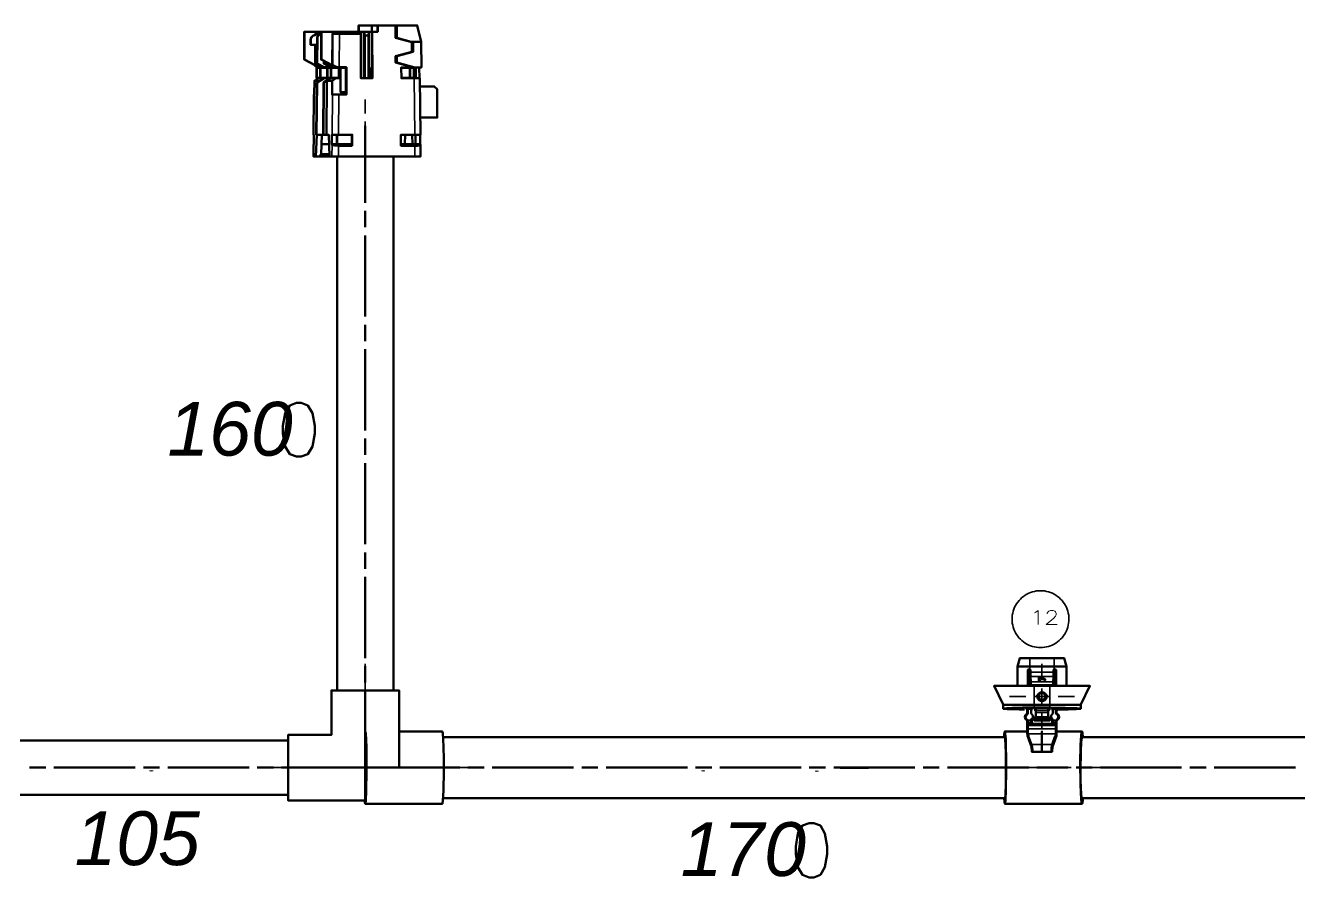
# Model space of a CAD drawing. Extents: x 0 to 174, y 0 to 33.
# Drawn here: x 19.22 to 25.39, y 8.39 to 12.51 of the extents above; entities that cross this region are included whole.
import ezdxf
from ezdxf.enums import TextEntityAlignment as Align

# ---------------------------------------------------------------- set-up
doc = ezdxf.new("R2010")
doc.units = 0
doc.layers.add('PDF2_문자', color=7, linetype='Continuous')
doc.layers.add('PDF2_형상', color=157, linetype='Continuous', true_color=0x405f80)
doc.layers.add('YOLO_TEXT', color=3, linetype='Continuous', true_color=0x008230)
doc.styles.add('OCR_LATIN', font='txt.shx')
doc.styles.add('PDF LucidaHandwriting Italic', font='ariali.ttf')

msp = doc.modelspace()

# ---------------------------------------------------------------- linework, layer by layer
at = {"layer": 'PDF2_형상', "lineweight": 70}
for points in [[(20.5711, 12.3475), (20.5696, 12.3475), (20.5696, 12.4824), (20.5711, 12.4824), (20.634, 12.4824), (20.6517, 12.4824), (20.6533, 12.4824), (20.6951, 12.4824)], [(20.6236, 12.4193), (20.6228, 12.3201), (20.5711, 12.3475), (20.5711, 12.4824)], [(20.624, 12.4679), (20.6242, 12.4725), (20.6354, 12.4725), (20.6147, 12.4642), (20.6108, 12.4622), (20.6075, 12.4596), (20.6047, 12.4564), (20.6026, 12.4528), (20.6013, 12.4487), (20.6006, 12.4446), (20.6006, 12.4432), (20.6006, 12.4193), (20.6018, 12.4193), (20.6318, 12.4193)], [(20.6367, 12.4624), (20.6368, 12.4725), (20.6161, 12.4642), (20.6122, 12.4622), (20.6089, 12.4596), (20.6061, 12.4564), (20.604, 12.4528), (20.6025, 12.4487), (20.6019, 12.4446), (20.6018, 12.4432), (20.6018, 12.4193)], [(20.6242, 12.4725), (20.634, 12.4824)], [(20.6326, 12.3279), (20.631, 12.3279), (20.6321, 12.4578), (20.6469, 12.4725), (20.6368, 12.4725), (20.6354, 12.4725)], [(20.6446, 12.4686), (20.6338, 12.4578)], [(20.6517, 12.4686), (20.6446, 12.4686), (20.6517, 12.4761)], [(20.6533, 12.4824), (20.6533, 12.3475), (20.6517, 12.3475), (20.6517, 12.4824)], [(20.6533, 12.3475), (20.705, 12.3201), (20.7062, 12.4725)], [(20.8635, 12.4646), (20.8606, 12.4824), (20.8596, 12.4824), (20.8449, 12.4824), (20.8447, 12.4824), (20.7399, 12.4824), (20.7322, 12.4824), (20.7256, 12.4824), (20.721, 12.4824), (20.7189, 12.4824), (20.709, 12.4725), (20.7062, 12.4725), (20.7161, 12.4824)], [(20.7406, 12.4725), (20.709, 12.4725)], [(20.8446, 12.4725), (20.7406, 12.4725), (20.7399, 12.4824)], [(20.8328, 12.4824), (20.8328, 12.5128), (20.835, 12.5128), (20.8981, 12.5128), (20.9242, 12.5128), (20.9261, 12.5128), (21.0126, 12.5128), (21.0179, 12.5128), (21.1171, 12.5128), (21.1361, 12.4342), (21.1372, 12.3093), (21.1057, 12.3093), (21.0999, 12.3093), (21.0401, 12.3093), (21.0403, 12.2576), (21.1024, 12.2576), (21.1297, 12.2576)], [(20.835, 12.4824), (20.835, 12.5128)], [(20.8447, 12.4824), (20.8446, 12.4725), (20.8446, 12.2569), (20.8628, 12.2569)], [(20.8449, 12.4824), (20.8449, 12.2569)], [(20.8596, 12.4824), (20.8596, 12.2569)], [(20.8606, 12.4824), (20.8821, 12.4824), (20.8822, 12.4824)], [(20.8821, 12.4824), (20.8818, 12.4646), (20.8818, 12.2569), (20.8819, 12.2569), (20.8628, 12.2569), (20.8637, 12.2569)], [(20.8819, 12.2569), (20.9001, 12.2569), (20.8997, 12.4824)], [(20.8822, 12.2569), (20.8822, 12.4824), (20.8969, 12.4824), (20.8997, 12.4824), (20.9262, 12.4824), (20.9261, 12.5128)], [(20.8969, 12.4824), (20.8969, 12.2569)], [(20.8981, 12.4824), (20.8981, 12.5128)], [(20.9242, 12.5128), (20.9242, 12.4824)], [(21.0126, 12.5128), (21.0126, 12.4528), (21.0185, 12.4528)], [(21.0179, 12.5128), (21.0185, 12.4528), (21.0882, 12.434), (21.0971, 12.4317), (21.0911, 12.4317), (21.0912, 12.3853), (21.0971, 12.3853), (21.0971, 12.4317)], [(20.6662, 12.3101), (20.6326, 12.3279), (20.6338, 12.4578), (20.6321, 12.4578)], [(20.8818, 12.4646), (20.8635, 12.4646), (20.8637, 12.2569), (20.8818, 12.2569)], [(21.0126, 12.4528), (21.0911, 12.4317)], [(21.1361, 12.434), (21.0882, 12.434)], [(20.664, 12.3279), (20.6976, 12.3101), (20.6662, 12.3101), (20.6353, 12.3101), (20.6232, 12.3168), (20.6194, 12.3192), (20.6185, 12.3197), (20.6183, 12.32), (20.6182, 12.32), (20.6182, 12.3201), (20.6183, 12.3201), (20.6211, 12.3201), (20.5696, 12.3475)], [(20.6806, 12.3322), (20.6804, 12.3201), (20.7033, 12.3201), (20.6517, 12.3475)], [(21.0971, 12.3853), (21.0186, 12.3642), (21.0126, 12.3642), (21.0126, 12.3328), (21.0999, 12.3093)], [(21.0912, 12.3853), (21.0126, 12.3642)], [(21.0186, 12.3328), (21.0186, 12.3642)], [(20.6182, 12.3217), (20.6182, 12.32)], [(20.6228, 12.3201), (20.6457, 12.3201), (20.631, 12.3279)], [(20.6306, 12.3081), (20.6306, 12.2589)], [(20.6464, 12.3081), (20.6464, 12.2589)], [(20.6481, 12.3081), (20.6481, 12.2589)], [(20.6594, 12.3101), (20.6594, 12.3081)], [(20.6658, 12.34), (20.6657, 12.3279), (20.664, 12.3279), (20.6642, 12.3408)], [(20.6657, 12.3279), (20.6804, 12.3201)], [(20.6808, 12.2589), (20.6808, 12.3081)], [(20.6825, 12.2589), (20.6825, 12.3081)], [(20.685, 12.3081), (20.685, 12.3101)], [(20.7056, 12.2453), (20.705, 12.1782), (20.7067, 12.1782), (20.7382, 12.1782), (20.7742, 12.1782), (20.7742, 12.3101), (20.7392, 12.3101), (20.7286, 12.3101), (20.6976, 12.3101)], [(20.7374, 12.3081), (20.7374, 12.2589), (20.7, 12.2589), (20.6985, 12.2589)], [(20.7718, 12.2496), (20.7731, 12.2507), (20.7731, 12.3081), (20.7718, 12.3081), (20.7467, 12.3081), (20.7374, 12.3081), (20.7, 12.3081), (20.6985, 12.3081)], [(20.7, 12.2589), (20.7, 12.3081)], [(20.705, 12.3201), (20.7078, 12.3201), (20.7142, 12.3174), (20.7286, 12.3101)], [(20.7199, 12.3081), (20.7199, 12.3101)], [(20.7374, 12.2589), (20.7454, 12.2589), (20.7454, 12.19), (20.7467, 12.19), (20.7718, 12.19), (20.7718, 12.3081)], [(20.7457, 12.3081), (20.7457, 12.3101)], [(20.7704, 12.3101), (20.7704, 12.3081)], [(20.8867, 12.2628), (20.8867, 12.3042)], [(20.8935, 12.2628), (20.8935, 12.3042)], [(21.0126, 12.3328), (21.0186, 12.3328), (21.1057, 12.3093)], [(21.0403, 12.2589), (21.0818, 12.2589), (21.0828, 12.2589), (21.1004, 12.2589), (21.1004, 12.3081), (21.0828, 12.3081), (21.0818, 12.3081), (21.0401, 12.3081)], [(21.0818, 12.2589), (21.0818, 12.3081)], [(21.0828, 12.3081), (21.0828, 12.2589)], [(21.1004, 12.3081), (21.11, 12.3081), (21.11, 12.2589), (21.1004, 12.2589)], [(21.1271, 12.3093), (21.1275, 12.2576)], [(20.6664, 12.2569), (20.6319, 12.2365), (20.6303, 12.2365), (20.6451, 12.2453), (20.6193, 12.2453), (20.6186, 12.1782), (20.6169, 12.1782), (20.6151, 11.9833), (20.6161, 11.9833), (20.6157, 11.9381), (20.6147, 11.9354)], [(20.6193, 12.2453), (20.639, 12.2569), (20.6664, 12.2569), (20.6978, 12.2569), (20.7253, 12.2569)], [(20.6319, 12.2365), (20.6299, 11.9835), (20.6282, 11.9835), (20.6303, 12.2365)], [(20.6568, 12.2589), (20.6568, 12.2569)], [(20.6582, 12.2589), (20.6582, 12.2569)], [(20.6592, 12.2589), (20.6592, 12.2569)], [(20.6757, 11.9833), (20.6608, 11.9835), (20.6632, 12.2365), (20.6978, 12.2569)], [(20.6608, 11.9835), (20.6625, 11.9835), (20.6649, 12.2365), (20.6632, 12.2365)], [(20.6649, 12.2365), (20.6797, 12.2453), (20.7056, 12.2453), (20.7253, 12.2569), (20.7454, 12.2569)], [(20.6797, 12.2453), (20.6772, 11.9833), (20.6889, 11.9833), (20.6921, 11.879)], [(20.6847, 12.2569), (20.6847, 12.2589)], [(20.7196, 12.2569), (20.7196, 12.2589)], [(21.1312, 11.9833), (21.1317, 11.9381), (21.1328, 11.9354), (21.1324, 11.9342), (21.1304, 11.9331), (21.1254, 11.9317), (21.1164, 11.9306), (21.1054, 11.9301), (21.0385, 11.9301), (21.0385, 11.9833), (21.1049, 11.9833), (21.1324, 11.9833), (21.1299, 12.2576)], [(20.7704, 12.19), (20.7704, 12.1782)], [(21.1315, 12.0669), (21.2142, 12.0669), (21.2142, 12.2036), (21.1993, 12.2175), (21.1301, 12.2175)], [(20.6262, 11.879), (20.6314, 11.9833), (20.6429, 11.9833), (20.6446, 11.9833), (20.6757, 11.9833), (20.6772, 11.9833), (20.6625, 11.9835)], [(20.6282, 11.9835), (20.6429, 11.9833)], [(20.6299, 11.9835), (20.6446, 11.9833)], [(20.6553, 11.9833), (20.6515, 11.8889), (20.6918, 11.8889)], [(20.7281, 11.9833), (20.7281, 11.9381), (20.7997, 11.9381), (20.7997, 11.9833)], [(20.7287, 11.9833), (20.7287, 11.9381)], [(21.0385, 11.9381), (21.1081, 11.9381), (21.1081, 11.9833)], [(21.0586, 11.9833), (21.0572, 11.9381)], [(21.0928, 11.9833), (21.0946, 11.9381)], [(20.6146, 11.935), (20.6142, 11.879), (20.6262, 11.879), (20.6414, 11.879), (20.6921, 11.879), (20.7042, 11.879), (20.7357, 11.879), (21.1058, 11.879), (21.1333, 11.879), (21.1328, 11.935)], [(20.6903, 11.9381), (20.6535, 11.9381)], [(20.7036, 11.9381), (20.7281, 11.9381)], [(20.7997, 11.9381), (20.8028, 11.9301)], [(21.1081, 11.9381), (21.1317, 11.9381)], [(20.6515, 11.8889), (20.6414, 11.879)], [(20.7287, 11.879), (20.7287, 9.2925)], [(21.0019, 9.2925), (21.0019, 11.879)], [(24.2614, 9.3142), (24.2614, 9.4087), (24.2508, 9.4481), (24.2024, 9.4481), (24.0843, 9.4481), (24.0357, 9.4481), (24.0251, 9.4087), (24.0251, 9.3142)], [(24.0251, 9.4087), (24.0843, 9.4087), (24.2024, 9.4087), (24.2614, 9.4087)], [(24.1979, 9.3142), (24.1975, 9.3157), (24.0892, 9.3157), (24.0892, 9.319), (24.0892, 9.3267), (24.0889, 9.3338), (24.0881, 9.3604), (24.0879, 9.3699), (24.0878, 9.3801), (24.0878, 9.3901), (24.0875, 9.3915), (24.0868, 9.3928), (24.0857, 9.3936), (24.0843, 9.394), (24.0839, 9.394), (24.0812, 9.394), (24.0786, 9.394), (24.0772, 9.3937), (24.0754, 9.3922), (24.0747, 9.39), (24.0747, 9.3142)], [(24.0867, 9.3142), (24.0867, 9.389), (24.0864, 9.3906), (24.0861, 9.3912), (24.0856, 9.3918), (24.085, 9.3922), (24.0843, 9.3926), (24.0828, 9.3929), (24.0797, 9.3929), (24.0789, 9.3929), (24.0782, 9.3926), (24.0775, 9.3922), (24.0769, 9.3918), (24.0765, 9.3912), (24.0758, 9.3897), (24.0758, 9.389), (24.0758, 9.3142)], [(24.2119, 9.3142), (24.2118, 9.39), (24.2115, 9.3915), (24.2101, 9.3933), (24.2079, 9.394), (24.2054, 9.394), (24.2028, 9.394), (24.2024, 9.394), (24.201, 9.3936), (24.1999, 9.3928), (24.1989, 9.3901), (24.1989, 9.3801), (24.1988, 9.3699), (24.1985, 9.3604), (24.1976, 9.3338), (24.1975, 9.3267), (24.1975, 9.319), (24.1975, 9.3157)], [(24.2108, 9.3142), (24.2108, 9.389), (24.2106, 9.3906), (24.2101, 9.3912), (24.2097, 9.3918), (24.209, 9.3922), (24.2085, 9.3926), (24.2069, 9.3929), (24.2039, 9.3929), (24.2031, 9.3929), (24.2024, 9.3926), (24.2017, 9.3922), (24.2011, 9.3918), (24.2006, 9.3912), (24.2, 9.3897), (24.1999, 9.389), (24.1999, 9.3142)], [(24.1279, 9.3354), (24.1324, 9.3354), (24.1319, 9.3542), (24.1586, 9.3414), (24.1585, 9.3462), (24.1583, 9.3461), (24.1317, 9.3582), (24.1317, 9.3583), (24.1285, 9.3583)], [(24.1286, 9.3582), (24.1285, 9.3583), (24.1279, 9.3354), (24.1279, 9.3356)], [(24.1317, 9.3582), (24.1286, 9.3582), (24.1279, 9.3356), (24.1322, 9.3356)], [(24.1585, 9.3462), (24.1317, 9.3583)], [(24.1319, 9.3542), (24.1318, 9.3543), (24.1585, 9.3415), (24.1586, 9.3414)], [(24.1324, 9.3354), (24.1322, 9.3356), (24.1318, 9.3543)], [(24.1585, 9.3415), (24.1583, 9.3461)], [(20.7012, 8.9185), (21.0294, 8.9185), (21.0294, 9.2925), (20.7012, 9.2925), (20.7012, 9.0771), (20.4914, 9.0771), (20.4914, 8.7599), (20.8653, 8.7599), (20.8653, 8.9185)], [(24.3311, 9.204), (24.3311, 9.2201), (24.3321, 9.2244), (24.3754, 9.3142), (24.1813, 9.3142), (24.1054, 9.3142), (23.9112, 9.3142), (23.9546, 9.2244), (23.9556, 9.2201), (23.9556, 9.204)], [(24.0892, 9.3157), (24.0888, 9.3142)], [(24.0592, 9.1992), (24.0331, 9.1994), (23.9753, 9.2015), (23.9581, 9.2031), (23.9558, 9.2037), (23.9556, 9.2039), (23.9556, 9.204), (23.9556, 9.2042), (23.9556, 9.2043), (23.9558, 9.2044), (23.9569, 9.2049), (23.9715, 9.2064), (24.0004, 9.2078), (24.0488, 9.2089), (24.1054, 9.2093), (24.1813, 9.2093), (24.2549, 9.2086), (24.3118, 9.2067), (24.3288, 9.205), (24.3308, 9.2044), (24.3311, 9.2043), (24.3311, 9.2042), (24.3311, 9.204), (24.3311, 9.2039), (24.331, 9.2039), (24.3308, 9.2037), (24.3257, 9.2026), (24.3089, 9.2014), (24.2706, 9.1999), (24.2193, 9.199)], [(24.0722, 9.2017), (24.0722, 9.1835), (24.0692, 9.1782), (24.0625, 9.1715), (24.0604, 9.1624), (24.0637, 9.1535), (24.0692, 9.1489), (24.0718, 9.146), (24.0722, 9.1436), (24.0722, 9.1308), (24.0722, 9.1228), (24.0722, 9.1026), (24.0722, 9.0844), (24.0725, 9.0792), (24.0736, 9.0717), (24.0758, 9.0643), (24.0893, 9.0272), (24.0906, 9.0238), (24.0932, 9.0139), (24.094, 9.0036), (24.094, 8.9953), (24.0956, 8.9953), (24.099, 8.9953), (24.1876, 8.9953), (24.1911, 8.9953), (24.1919, 8.9953), (24.1922, 8.9953), (24.1925, 8.9953), (24.1925, 9.0036), (24.1935, 9.0139), (24.1961, 9.0238), (24.1974, 9.0272), (24.2108, 9.0643), (24.2129, 9.0717), (24.2142, 9.0792), (24.2144, 9.0844), (24.2144, 9.1026), (24.2144, 9.1228), (24.2144, 9.1308), (24.2144, 9.1436), (24.2149, 9.146), (24.2175, 9.1489), (24.2242, 9.1556), (24.2261, 9.1647), (24.2229, 9.1736), (24.2175, 9.1782), (24.2143, 9.1835)], [(24.0772, 9.2079), (24.0696, 9.2078), (24.0672, 9.2076), (24.0664, 9.2075)], [(24.0678, 9.2022), (24.0681, 9.2021), (24.0706, 9.2006), (24.0722, 9.1971), (24.0722, 9.1965)], [(24.0971, 9.2079), (24.0949, 9.2074), (24.0931, 9.2061), (24.0917, 9.2043), (24.0911, 9.2019), (24.0911, 9.2018), (24.0911, 9.1824), (24.0922, 9.1789), (24.0971, 9.1721), (24.1015, 9.1657), (24.1022, 9.1646), (24.1029, 9.1611), (24.1029, 9.1576), (24.0971, 9.1576)], [(24.0971, 9.2017), (24.0949, 9.2012), (24.0931, 9.2001), (24.0917, 9.1985), (24.0911, 9.196)], [(24.1126, 9.1989), (24.1054, 9.1989)], [(24.1731, 9.1565), (24.1732, 9.1576), (24.1732, 9.1643), (24.1732, 9.185), (24.1732, 9.1958), (24.1732, 9.1983), (24.1742, 9.2032), (24.1756, 9.2053), (24.1772, 9.2065), (24.1782, 9.2069), (24.179, 9.2069), (24.1075, 9.2069), (24.1103, 9.206), (24.1119, 9.2042), (24.1131, 9.2014), (24.1135, 9.1983), (24.1135, 9.1958), (24.1135, 9.185), (24.1135, 9.1643), (24.1135, 9.1576), (24.1136, 9.1565)], [(24.1133, 9.1967), (24.1128, 9.1987), (24.1114, 9.2003), (24.1096, 9.2014), (24.1075, 9.2017)], [(24.179, 9.2017), (24.1769, 9.2014), (24.1751, 9.2003), (24.1739, 9.1987), (24.1732, 9.1967)], [(24.1813, 9.1989), (24.1739, 9.1989)], [(24.1896, 9.2079), (24.1918, 9.2074), (24.1937, 9.2061), (24.195, 9.2042), (24.1954, 9.2019), (24.1954, 9.2018), (24.1954, 9.1824), (24.1944, 9.1789), (24.1896, 9.1721), (24.1851, 9.1657), (24.1844, 9.1646), (24.1836, 9.1611), (24.1836, 9.1576), (24.1896, 9.1576)], [(24.1954, 9.196), (24.195, 9.1981), (24.1939, 9.1999), (24.1921, 9.2011), (24.1896, 9.2017)], [(24.2144, 9.1965), (24.2157, 9.2001), (24.2182, 9.2019), (24.2185, 9.2021)], [(24.2144, 9.2017), (24.2144, 9.1835)], [(24.1896, 9.1578), (24.1907, 9.1576), (24.1954, 9.1518), (24.1954, 9.1479), (24.1954, 9.14), (24.1954, 9.1393), (24.1951, 9.1374), (24.1931, 9.1336), (24.1892, 9.1308), (24.1857, 9.1301), (24.101, 9.1301), (24.0974, 9.1308), (24.0953, 9.1319), (24.0922, 9.1354), (24.0911, 9.1393), (24.0911, 9.14), (24.0911, 9.1479), (24.0911, 9.1518), (24.0912, 9.1529), (24.0971, 9.1578)], [(24.094, 9.1518), (24.094, 9.1371)], [(24.0942, 9.1518), (24.099, 9.1567), (24.1036, 9.1567), (24.1831, 9.1567), (24.1876, 9.1567), (24.1925, 9.1518), (24.1925, 9.1371), (24.1925, 9.136), (24.1867, 9.1311), (24.1, 9.1311), (24.0989, 9.1313), (24.0942, 9.1371)], [(24.1036, 9.1567), (24.1056, 9.146), (24.1811, 9.146), (24.1831, 9.1567)], [(24.2157, 9.1474), (24.2174, 9.1488)], [(20.8625, 8.7599), (20.8639, 8.7472), (20.8644, 8.7447), (20.8649, 8.7435), (20.865, 8.7433), (20.8651, 8.7432), (20.8653, 8.7431), (20.8654, 8.7431), (20.8656, 8.7432), (20.8657, 8.7433), (20.8664, 8.7451), (20.8682, 8.759), (20.8706, 8.8057), (20.8721, 8.901), (20.8719, 8.9603), (20.871, 9.0149), (20.8696, 9.0553), (20.8678, 9.0824), (20.8665, 9.0908), (20.8653, 9.0938)], [(20.8653, 8.7431), (21.239, 8.7431), (21.2392, 8.7431), (21.2393, 8.7432), (21.2394, 8.7433), (21.2401, 8.7453), (21.2419, 8.7596), (21.2443, 8.8071), (21.2458, 8.9033), (21.2456, 8.9626), (21.2446, 9.0168), (21.2432, 9.0565), (21.2414, 9.0829), (21.2403, 9.0911), (21.239, 9.0938), (21.0294, 9.0938)], [(24.0722, 9.0938), (23.9635, 9.0938), (23.9646, 9.0913), (23.9657, 9.0838), (23.9675, 9.0581), (23.9689, 9.0192), (23.97, 8.9653), (23.9701, 8.906), (23.9688, 8.8089), (23.9664, 8.7603), (23.9646, 8.7454), (23.9639, 8.7435), (23.9636, 8.7432), (23.9636, 8.7431), (23.9635, 8.7431), (23.9633, 8.7431), (23.9633, 8.7432), (23.9632, 8.7432), (23.9631, 8.7435), (23.9626, 8.7444), (23.9614, 8.7518), (23.9599, 8.7707)], [(23.9635, 9.0938), (23.9633, 9.0938), (23.9632, 9.0938), (23.9631, 9.0935), (23.9624, 9.0915), (23.9606, 9.0772), (23.9599, 9.0663)], [(24.3417, 8.7707), (24.341, 8.7624), (24.3388, 8.7465), (24.3379, 8.7439), (24.3375, 8.7433), (24.3372, 8.7432), (24.3372, 8.7431), (24.3371, 8.7431), (24.3369, 8.7431), (24.3368, 8.7432), (24.3367, 8.7433), (24.3364, 8.7436), (24.336, 8.7447), (24.3346, 8.7511), (24.3329, 8.7662), (24.331, 8.7974), (24.3296, 8.8383), (24.3288, 8.9418), (24.3306, 9.0278), (24.3332, 9.0739), (24.3354, 9.0901), (24.3362, 9.0929), (24.3367, 9.0935), (24.3369, 9.0938), (24.3371, 9.0938), (24.2144, 9.0938)], [(24.3417, 9.0663), (24.3394, 9.0867), (24.3383, 9.0919), (24.3371, 9.0938)], [(20.4914, 9.0494), (18.9854, 9.0494)], [(21.2428, 8.7707), (23.9635, 8.7707), (23.9636, 8.7707), (23.9638, 8.7708), (23.9644, 8.7728), (23.9661, 8.7878), (23.9682, 8.8382), (23.969, 8.9346), (23.9685, 8.9868), (23.9672, 9.0296), (23.9657, 9.0536), (23.964, 9.0653), (23.9635, 9.0663), (21.2428, 9.0663)], [(24.2062, 9.0676), (24.1926, 9.0306)], [(26.5639, 9.0663), (24.3371, 9.0663), (24.3369, 9.0663), (24.3369, 9.0661), (24.3367, 9.066), (24.3362, 9.0653), (24.3356, 9.0624), (24.3333, 9.0443), (24.331, 8.994), (24.33, 8.9067), (24.3306, 8.8593), (24.3318, 8.8183), (24.3335, 8.7918), (24.3353, 8.7754), (24.3362, 8.7718), (24.3371, 8.7707), (26.5639, 8.7707)], [(18.9854, 8.7874), (20.4914, 8.7874)], [(23.9635, 8.7431), (24.1433, 8.7431), (24.3371, 8.7431)]]:
    msp.add_lwpolyline(points, dxfattribs=at)
at = {"layer": 'PDF2_형상', "color": 60, "lineweight": 70, "true_color": 0xbfff00}
for points in [[(20.709, 12.4824), (20.7122, 12.4824), (20.6468, 12.4824), (20.6437, 12.4824)], [(20.6478, 12.4824), (20.7132, 12.4824), (20.7162, 12.4824), (20.6508, 12.4824)], [(20.7197, 12.4824), (20.6544, 12.4824), (20.6513, 12.4824), (20.7167, 12.4824)], [(20.6547, 12.4824), (20.7201, 12.4824), (20.7232, 12.4824), (20.6579, 12.4824)], [(20.7236, 12.4824), (20.7267, 12.4824), (20.6614, 12.4824), (20.6582, 12.4824)], [(20.6617, 12.4824), (20.7271, 12.4824), (20.7301, 12.4824), (20.6649, 12.4824)], [(20.7306, 12.4824), (20.7336, 12.4824), (20.6683, 12.4824), (20.6651, 12.4824)], [(20.7035, 12.4824), (20.7689, 12.4824), (20.7719, 12.4824), (20.7065, 12.4824)], [(20.7724, 12.4824), (20.7754, 12.4824), (20.71, 12.4824), (20.7069, 12.4824)], [(20.7104, 12.4824), (20.7758, 12.4824), (20.7789, 12.4824), (20.7135, 12.4824)], [(20.7169, 12.4824), (20.7139, 12.4824), (20.7793, 12.4824), (20.7824, 12.4824)], [(20.7858, 12.4824), (20.7204, 12.4824), (20.7174, 12.4824), (20.7828, 12.4824)], [(20.7208, 12.4824), (20.7862, 12.4824), (20.7893, 12.4824), (20.7239, 12.4824)], [(20.725, 12.4824), (20.7903, 12.4824), (20.7935, 12.4824), (20.7281, 12.4824)], [(20.8072, 12.4824), (20.8104, 12.4824), (20.745, 12.4824), (20.7419, 12.4824)], [(20.746, 12.4824), (20.8114, 12.4824), (20.8144, 12.4824), (20.749, 12.4824)], [(20.8149, 12.4824), (20.8179, 12.4824), (20.7525, 12.4824), (20.7494, 12.4824)], [(20.756, 12.4824), (20.7529, 12.4824), (20.8183, 12.4824), (20.8214, 12.4824)], [(20.8249, 12.4824), (20.7596, 12.4824), (20.7564, 12.4824), (20.8218, 12.4824)], [(20.7599, 12.4824), (20.8253, 12.4824), (20.8283, 12.4824), (20.7631, 12.4824)], [(20.7633, 12.4824), (20.8288, 12.4824), (20.8318, 12.4824), (20.7665, 12.4824)], [(20.8353, 12.4824), (20.77, 12.4824), (20.7668, 12.4824), (20.8322, 12.4824)], [(20.8388, 12.4824), (20.7735, 12.4824), (20.7703, 12.4824), (20.8357, 12.4824)], [(20.8392, 12.4824), (20.8422, 12.4824), (20.7769, 12.4824), (20.7737, 12.4824)], [(20.7804, 12.4824), (20.7772, 12.4824), (20.8426, 12.4824), (20.8458, 12.4824)], [(20.7808, 12.4824), (20.8461, 12.4824), (20.8492, 12.4824), (20.7839, 12.4824)], [(20.7843, 12.4824), (20.8496, 12.4824), (20.8528, 12.4824), (20.7874, 12.4824)], [(20.8531, 12.4824), (20.8563, 12.4824), (20.7908, 12.4824), (20.7878, 12.4824)], [(20.8597, 12.4824), (20.7943, 12.4824), (20.7912, 12.4824), (20.8565, 12.4824)], [(20.8632, 12.4824), (20.7978, 12.4824), (20.7947, 12.4824), (20.86, 12.4824)], [(20.8635, 12.4824), (20.8667, 12.4824), (20.8012, 12.4824), (20.7982, 12.4824)], [(20.8047, 12.4824), (20.8017, 12.4824), (20.8671, 12.4824), (20.8701, 12.4824)], [(20.8051, 12.4824), (20.8706, 12.4824), (20.8736, 12.4824), (20.8082, 12.4824)], [(20.8771, 12.4824), (20.8117, 12.4824), (20.8086, 12.4824), (20.874, 12.4824)], [(20.8775, 12.4824), (20.8806, 12.4824), (20.8151, 12.4824), (20.8121, 12.4824)], [(20.884, 12.4824), (20.8186, 12.4824), (20.8156, 12.4824), (20.881, 12.4824)], [(20.8844, 12.4824), (20.8875, 12.4824), (20.8221, 12.4824), (20.819, 12.4824)], [(20.8262, 12.4824), (20.8232, 12.4824), (20.8885, 12.4824), (20.8917, 12.4824)], [(20.9881, 12.5128), (20.9212, 12.5128), (20.9157, 12.5128), (20.9825, 12.5128)], [(20.9896, 12.5128), (20.9953, 12.5128), (20.9285, 12.5128), (20.9229, 12.5128)], [(20.9968, 12.5128), (21.0025, 12.5128), (20.9357, 12.5128), (20.93, 12.5128)], [(20.9429, 12.5128), (21.0096, 12.5128), (21.004, 12.5128), (20.9372, 12.5128)], [(21.0168, 12.5128), (21.0113, 12.5128), (20.9444, 12.5128), (20.95, 12.5128)], [(21.0183, 12.5128), (21.024, 12.5128), (20.9572, 12.5128), (20.9517, 12.5128)], [(21.0312, 12.5128), (20.9644, 12.5128), (20.9589, 12.5128), (21.0256, 12.5128)], [(20.9717, 12.5128), (21.0383, 12.5128), (21.0328, 12.5128), (20.966, 12.5128)], [(21.04, 12.5128), (21.0456, 12.5128), (20.9787, 12.5128), (20.9732, 12.5128)], [(21.0471, 12.5128), (21.0528, 12.5128), (20.986, 12.5128), (20.9804, 12.5128)], [(20.9932, 12.5128), (21.06, 12.5128), (21.0543, 12.5128), (20.9875, 12.5128)], [(21.0671, 12.5128), (21.0615, 12.5128), (20.9947, 12.5128), (21.0004, 12.5128)]]:
    msp.add_lwpolyline(points, close=True, dxfattribs=at)
at = {"layer": 'PDF2_형상', "lineweight": 35}
for points in [[(20.7078, 12.3201), (20.709, 12.4725)], [(20.7406, 12.4725), (20.7392, 12.3101)], [(20.6018, 12.4432), (20.6006, 12.4432)], [(20.6147, 12.4642), (20.6161, 12.4642)], [(20.6183, 12.3217), (20.6183, 12.3201)], [(20.7467, 12.19), (20.7467, 12.3081)], [(20.6569, 12.2589), (20.6569, 12.2569)], [(21.1049, 11.9833), (21.1024, 12.2576)], [(20.6169, 12.1782), (20.6151, 11.9833)], [(20.705, 11.9833), (20.7067, 12.1782)], [(20.7382, 12.1782), (20.7365, 11.9833)], [(20.6147, 11.9354), (20.6142, 11.879)], [(20.7042, 11.879), (20.7047, 11.9354)], [(20.7361, 11.9301), (20.7357, 11.879)], [(21.1058, 11.879), (21.1054, 11.9301)], [(24.0843, 9.4481), (24.0843, 9.4087), (24.0843, 9.394)], [(24.2024, 9.4481), (24.2024, 9.4087), (24.2024, 9.394)], [(24.0747, 9.39), (24.0758, 9.389)], [(24.0786, 9.394), (24.0797, 9.3929)], [(24.0828, 9.3929), (24.0839, 9.394)], [(24.0867, 9.389), (24.0878, 9.3901)], [(24.1989, 9.3801), (24.0878, 9.3801)], [(24.1989, 9.3901), (24.1999, 9.389)], [(24.2028, 9.394), (24.2039, 9.3929)], [(24.2069, 9.3929), (24.2079, 9.394)], [(24.2108, 9.389), (24.2118, 9.39)], [(24.1985, 9.3604), (24.0881, 9.3604)], [(24.1976, 9.3338), (24.0889, 9.3338)], [(24.1975, 9.319), (24.0892, 9.319)], [(24.1813, 9.3142), (24.1813, 9.2244), (24.1054, 9.2244), (24.1054, 9.3142)], [(23.9546, 9.2244), (24.1054, 9.2244), (24.1054, 9.2201), (24.1813, 9.2201), (24.1813, 9.2244), (24.3321, 9.2244)], [(23.9556, 9.2201), (24.1054, 9.2201), (24.1054, 9.2093)], [(24.0722, 9.1965), (24.0718, 9.1986), (24.0707, 9.2006), (24.0689, 9.2018), (24.0664, 9.2024), (24.0664, 9.2075), (24.0689, 9.2069), (24.0707, 9.2057), (24.0718, 9.2037), (24.0722, 9.2017), (24.0726, 9.2018), (24.0738, 9.2018), (24.0772, 9.2019), (24.0911, 9.2019)], [(24.0664, 9.2024), (24.0667, 9.2022), (24.0676, 9.2021)], [(24.0967, 9.2017), (24.0971, 9.2017), (24.0971, 9.2079), (24.0772, 9.2079), (24.0772, 9.2019), (24.0772, 9.1835), (24.0722, 9.1835)], [(24.1079, 9.2017), (24.1075, 9.2017), (24.1075, 9.2069)], [(24.1732, 9.1958), (24.1135, 9.1958)], [(24.179, 9.2069), (24.179, 9.2017), (24.1786, 9.2017)], [(24.3311, 9.2201), (24.1813, 9.2201), (24.1813, 9.2093)], [(24.2094, 9.2079), (24.2171, 9.2078), (24.2194, 9.2076), (24.22, 9.2076), (24.2203, 9.2075), (24.2181, 9.2071), (24.2162, 9.206), (24.215, 9.2042), (24.2144, 9.2017), (24.2143, 9.2017), (24.214, 9.2018), (24.2129, 9.2018), (24.2094, 9.2019), (24.2094, 9.2079), (24.1896, 9.2079), (24.1896, 9.2017), (24.19, 9.2017)], [(24.2144, 9.1835), (24.2094, 9.1835), (24.2094, 9.2019), (24.1954, 9.2019)], [(24.2203, 9.2075), (24.2203, 9.2024), (24.2181, 9.2019), (24.2162, 9.2008), (24.215, 9.199), (24.2144, 9.1965)], [(24.2175, 9.2021), (24.2196, 9.2022), (24.2201, 9.2024), (24.2203, 9.2024)], [(24.0715, 9.1739), (24.0658, 9.1668), (24.0668, 9.1578), (24.0715, 9.1532), (24.0692, 9.1489)], [(24.0692, 9.1782), (24.0715, 9.1739), (24.0769, 9.1811), (24.0772, 9.1835)], [(24.0764, 9.1479), (24.0715, 9.1532)], [(24.0911, 9.1479), (24.0762, 9.1479), (24.0718, 9.146)], [(24.0762, 9.1479), (24.0772, 9.1394)], [(24.0911, 9.1393), (24.0772, 9.1393), (24.0772, 9.1308), (24.0974, 9.1308)], [(24.0971, 9.1721), (24.0971, 9.1576)], [(24.1732, 9.185), (24.1135, 9.185)], [(24.1732, 9.1643), (24.1135, 9.1643)], [(24.1954, 9.1393), (24.2094, 9.1393), (24.2094, 9.1308), (24.1892, 9.1308)], [(24.1896, 9.1721), (24.1896, 9.1576)], [(24.2149, 9.146), (24.2103, 9.1479), (24.1954, 9.1479)], [(24.2094, 9.1835), (24.2132, 9.1753), (24.2151, 9.1739)], [(24.2151, 9.1532), (24.2103, 9.1479), (24.2094, 9.1394)], [(24.2175, 9.1782), (24.2151, 9.1739), (24.2199, 9.1693), (24.2208, 9.1603), (24.2151, 9.1532), (24.2175, 9.1489)], [(24.0722, 9.1308), (24.0772, 9.1308), (24.0772, 9.1228), (24.0722, 9.1228)], [(24.0722, 9.1026), (24.0726, 9.1042), (24.0731, 9.1049), (24.0738, 9.1054), (24.0753, 9.1064), (24.0772, 9.1067), (24.0772, 9.0867), (24.0753, 9.0865), (24.0738, 9.086), (24.0731, 9.0857), (24.0726, 9.0853), (24.0722, 9.0844)], [(24.0772, 9.0867), (24.0774, 9.0814), (24.0739, 9.0806), (24.0728, 9.0799), (24.0725, 9.0792)], [(24.2144, 9.0844), (24.2143, 9.0847), (24.2142, 9.0851), (24.2138, 9.0854), (24.2126, 9.0861), (24.2094, 9.0867), (24.2094, 9.1067), (24.2094, 9.1228), (24.0772, 9.1228), (24.0772, 9.1067), (24.2094, 9.1067), (24.2122, 9.106), (24.2136, 9.1049), (24.214, 9.1042), (24.2143, 9.1035), (24.2144, 9.1026)], [(24.0906, 9.0238), (24.0917, 9.0254), (24.0951, 9.0271), (24.0939, 9.0306), (24.0804, 9.0676), (24.0792, 9.0717), (24.0774, 9.0814), (24.2092, 9.0814), (24.2128, 9.0806), (24.2138, 9.0799), (24.214, 9.0796), (24.2142, 9.0793), (24.2142, 9.0792)], [(24.2108, 9.0643), (24.2108, 9.0644), (24.2108, 9.0646), (24.2107, 9.065), (24.2097, 9.066), (24.2062, 9.0676), (24.2088, 9.0771), (24.2093, 9.0814)], [(24.2094, 9.0867), (24.2092, 9.0814)], [(24.2144, 9.1308), (24.2094, 9.1308), (24.2094, 9.1228), (24.2144, 9.1228)], [(24.0804, 9.0676), (24.0769, 9.066), (24.076, 9.065), (24.0758, 9.0643)], [(24.0893, 9.0272), (24.0894, 9.0279), (24.0904, 9.0289), (24.0939, 9.0306), (24.1926, 9.0306), (24.1915, 9.0271), (24.195, 9.0254), (24.1958, 9.0246), (24.1961, 9.0242), (24.1961, 9.0239), (24.1961, 9.0238)], [(24.0951, 9.0271), (24.0981, 9.0161), (24.099, 9.0046)], [(24.1915, 9.0271), (24.1886, 9.0161), (24.1876, 9.0046)], [(24.1974, 9.0272), (24.1974, 9.0274), (24.1974, 9.0275), (24.1971, 9.0279), (24.1963, 9.0289), (24.1926, 9.0306)], [(24.094, 9.0036), (24.0944, 9.004), (24.0956, 9.0043), (24.099, 9.0046), (24.099, 8.9953)], [(24.1925, 9.0036), (24.1925, 9.0038), (24.1924, 9.0039), (24.1921, 9.004), (24.191, 9.0043), (24.1876, 9.0046), (24.1876, 8.9953)]]:
    msp.add_lwpolyline(points, dxfattribs=at)
at = {"layer": 'PDF2_형상', "lineweight": 70}
for points in [[(20.6825, 12.2589), (20.6985, 12.2589), (20.6985, 12.3081), (20.6825, 12.3081), (20.6808, 12.3081), (20.6481, 12.3081), (20.6464, 12.3081), (20.6306, 12.3081), (20.6289, 12.3081), (20.6289, 12.2589), (20.6306, 12.2589), (20.6464, 12.2589), (20.6481, 12.2589), (20.6808, 12.2589)], [(20.8835, 12.3042), (20.8835, 12.2628), (20.8867, 12.2628), (20.8935, 12.2628), (20.8958, 12.2628), (20.8958, 12.3042), (20.8935, 12.3042), (20.8867, 12.3042)], [(20.8028, 11.9301), (20.7361, 11.9301), (20.7174, 11.9314), (20.7074, 11.9335), (20.7053, 11.9346), (20.7049, 11.9351), (20.7047, 11.9354), (20.7036, 11.9381), (20.704, 11.9833), (20.705, 11.9833), (20.7365, 11.9833), (20.8028, 11.9833)], [(24.1626, 9.2669), (24.161, 9.2714), (24.1574, 9.2756), (24.1513, 9.2792), (24.1433, 9.2806), (24.1369, 9.2797), (24.1311, 9.2771), (24.1265, 9.2726), (24.124, 9.2669), (24.1244, 9.2575), (24.1293, 9.2492), (24.1374, 9.2443), (24.1469, 9.2437), (24.1557, 9.2476), (24.1614, 9.2553), (24.1629, 9.2647)], [(24.0583, 9.1996), (23.9953, 9.2012), (23.9717, 9.2029), (23.9683, 9.2036), (23.9678, 9.2039), (23.9676, 9.204), (23.9676, 9.2042), (23.9679, 9.2043), (23.9682, 9.2044), (23.98, 9.2061), (24.0058, 9.2074), (24.0512, 9.2085), (24.1054, 9.2089), (24.0512, 9.2085), (24.0057, 9.2074), (23.9799, 9.2061), (23.9682, 9.2044), (23.9679, 9.2043), (23.9676, 9.2042), (23.9676, 9.204), (23.9676, 9.2039), (23.9679, 9.2037), (23.9701, 9.2032), (23.9879, 9.2015), (24.0471, 9.1997)], [(24.1813, 9.2089), (24.1054, 9.2089)], [(24.1054, 9.1993), (24.1124, 9.1993)], [(24.1742, 9.1993), (24.1813, 9.1993)], [(24.1813, 9.2089), (24.2376, 9.2085), (24.2981, 9.2067), (24.3164, 9.205), (24.3186, 9.2044), (24.3189, 9.2043), (24.319, 9.2042), (24.319, 9.204), (24.3189, 9.2039), (24.3187, 9.2039), (24.3179, 9.2035), (24.3156, 9.2031), (24.3019, 9.2018), (24.2668, 9.2003), (24.2185, 9.1994), (24.2668, 9.2003), (24.3019, 9.2018), (24.3156, 9.2031), (24.3179, 9.2035), (24.3187, 9.2039), (24.3189, 9.2039), (24.319, 9.204), (24.319, 9.2042), (24.3189, 9.2043), (24.3186, 9.2044), (24.3164, 9.205), (24.2981, 9.2067), (24.2376, 9.2085)], [(20.87, 8.9185), (20.8696, 8.8754), (20.8679, 8.8185), (20.8662, 8.8008), (20.8657, 8.7985), (20.8656, 8.7983), (20.8654, 8.7982), (20.8653, 8.7982), (20.8654, 8.7982), (20.8656, 8.7983), (20.8657, 8.7985), (20.8662, 8.8008), (20.8679, 8.8185), (20.8696, 8.8754)], [(20.871, 8.9185), (20.8701, 8.8382), (20.8681, 8.7878), (20.8662, 8.7728), (20.8657, 8.7708), (20.8654, 8.7707), (20.8653, 8.7707), (20.8654, 8.7707), (20.8657, 8.7708), (20.8662, 8.7728), (20.8681, 8.7878), (20.8701, 8.8382)]]:
    msp.add_lwpolyline(points, close=True, dxfattribs=at)
at = {"layer": 'PDF2_형상', "color": 18, "lineweight": 35, "true_color": 0x260000}
for points in [[(20.8653, 12.0867), (20.8653, 12.1546)], [(20.8653, 11.6536), (20.8653, 12.0474)], [(20.8653, 11.5356), (20.8653, 11.6143)], [(20.8653, 11.1025), (20.8653, 11.4961)], [(20.8653, 10.9843), (20.8653, 11.0631)], [(20.8653, 10.5513), (20.8653, 10.945)], [(20.8653, 10.5119), (20.8653, 10.4332)], [(20.8653, 10.3937), (20.8653, 10.0001)], [(20.8653, 9.9607), (20.8653, 9.8819)], [(20.8653, 9.8426), (20.8653, 9.4489)], [(20.8653, 9.1842), (20.8653, 9.4204)], [(20.8653, 9.4096), (20.8653, 9.3308)], [(24.1433, 9.3418), (24.1433, 9.4206)], [(20.8653, 9.2914), (20.8653, 8.8978)], [(24.0646, 9.2631), (23.9858, 9.2631)], [(24.1039, 9.2631), (24.1826, 9.2631)], [(24.1433, 9.2236), (24.1433, 9.3024)], [(24.2221, 9.2631), (24.3008, 9.2631)], [(20.8653, 9.1449), (20.8653, 9.0661)], [(24.1433, 9.1843), (24.1433, 9.1056)], [(20.8653, 9.0267), (20.8653, 8.7904), (20.8653, 8.8583)], [(19.3181, 8.9185), (19.2393, 8.9185)], [(19.7511, 8.9185), (19.3575, 8.9185)], [(19.7906, 8.9185), (19.8693, 8.9185)], [(19.9086, 8.9185), (20.3024, 8.9185)], [(20.3417, 8.9185), (20.4204, 8.9185)], [(20.5996, 8.9185), (20.3633, 8.9185)], [(20.4599, 8.9185), (20.8535, 8.9185)], [(20.639, 8.9185), (20.7176, 8.9185)], [(20.9735, 8.9185), (20.724, 8.9185)], [(20.7721, 8.9185), (20.7261, 8.9185)], [(20.8929, 8.9185), (20.9933, 8.9185), (20.7571, 8.9185)], [(20.8901, 8.9185), (20.8114, 8.9185)], [(21.3232, 8.9185), (20.9296, 8.9185)], [(21.0128, 8.9185), (21.0915, 8.9185)], [(21.131, 8.9185), (21.3804, 8.9185)], [(21.4414, 8.9185), (21.3626, 8.9185)], [(21.8744, 8.9185), (21.4807, 8.9185)], [(21.9925, 8.9185), (21.9138, 8.9185)], [(22.4256, 8.9185), (22.0319, 8.9185)], [(22.465, 8.9185), (22.5438, 8.9185)], [(22.5831, 8.9185), (22.9768, 8.9185)], [(23.0161, 8.9185), (23.0949, 8.9185)], [(23.1343, 8.9185), (23.5279, 8.9185)], [(23.5674, 8.9185), (23.6461, 8.9185)], [(23.6854, 8.9185), (24.0792, 8.9185)], [(23.9746, 8.9185), (23.8221, 8.9185)], [(24.1615, 8.9185), (23.9986, 8.9185)], [(24.2687, 8.9185), (24.0012, 8.9185)], [(24.014, 8.9185), (24.0928, 8.9185)], [(24.1185, 8.9185), (24.1972, 8.9185)], [(24.1321, 8.9185), (24.2847, 8.9185)], [(24.2008, 8.9185), (24.2796, 8.9185)], [(24.2367, 8.9185), (24.2826, 8.9185)], [(24.3868, 8.9185), (24.3081, 8.9185)], [(24.3189, 8.9185), (24.4818, 8.9185)], [(24.8199, 8.9185), (24.4262, 8.9185)], [(24.9381, 8.9185), (24.8593, 8.9185)], [(25.3711, 8.9185), (24.9774, 8.9185)]]:
    msp.add_lwpolyline(points, dxfattribs=at)
at = {"layer": 'PDF2_형상', "color": 3, "lineweight": 70}
for points in [[(20.8653, 11.6536), (20.8653, 12.0267)], [(20.8653, 11.5356), (20.8653, 11.6143)], [(20.8653, 11.1025), (20.8653, 11.4961)], [(20.8653, 10.9843), (20.8653, 11.0631)], [(20.8653, 10.5513), (20.8653, 10.945)], [(20.8653, 10.5119), (20.8653, 10.4332)], [(20.8653, 10.3937), (20.8653, 10.0001)], [(20.8653, 9.9607), (20.8653, 9.8819)], [(20.8653, 9.8426), (20.8653, 9.4489)], [(20.8653, 9.4096), (20.8653, 9.3308)], [(20.8653, 9.2914), (20.8653, 8.9185), (20.4599, 8.9185)], [(24.1433, 9.0242), (24.1433, 9.0938), (24.1433, 8.9953)], [(19.3181, 8.9185), (19.2393, 8.9185)], [(19.7511, 8.9185), (19.3575, 8.9185)], [(19.7906, 8.9185), (19.8693, 8.9185)], [(19.9086, 8.9185), (20.3024, 8.9185)], [(20.3417, 8.9185), (20.4204, 8.9185)], [(24.2687, 8.9185), (24.1433, 8.9185)], [(24.3868, 8.9185), (24.3081, 8.9185)], [(24.8199, 8.9185), (24.4262, 8.9185)], [(24.9381, 8.9185), (24.8593, 8.9185)], [(25.3711, 8.9185), (24.9774, 8.9185)]]:
    msp.add_lwpolyline(points, dxfattribs=at)
at = {"layer": 'PDF2_형상', "color": 18, "lineweight": 35, "true_color": 0x260000}
msp.add_lwpolyline([(24.274, 9.6376), (24.2736, 9.6474), (24.2726, 9.6572), (24.2708, 9.6668), (24.2683, 9.6764), (24.2653, 9.6857), (24.2615, 9.6949), (24.2571, 9.7036), (24.2521, 9.7121), (24.2465, 9.7201), (24.2403, 9.7278), (24.2336, 9.735), (24.2264, 9.7417), (24.2188, 9.7479), (24.2107, 9.7535), (24.2022, 9.7585), (24.1935, 9.7629), (24.1843, 9.7667), (24.175, 9.7699), (24.1656, 9.7722), (24.1558, 9.774), (24.146, 9.775), (24.1363, 9.7754), (24.1264, 9.775), (24.1165, 9.774), (24.1069, 9.7722), (24.0974, 9.7699), (24.0881, 9.7667), (24.0789, 9.7629), (24.0701, 9.7586), (24.0617, 9.7535), (24.0536, 9.7479), (24.046, 9.7418), (24.0388, 9.735), (24.0321, 9.7279), (24.0258, 9.7203), (24.0203, 9.7121), (24.0153, 9.7036), (24.0108, 9.6949), (24.0071, 9.6858), (24.0039, 9.6765), (24.0015, 9.6669), (23.9997, 9.6572), (23.9988, 9.6475), (23.9983, 9.6376), (23.9988, 9.6278), (23.9997, 9.6181), (24.0015, 9.6083), (24.0039, 9.5989), (24.0071, 9.5894), (24.0108, 9.5804), (24.0151, 9.5717), (24.0201, 9.5632), (24.0258, 9.555), (24.0319, 9.5474), (24.0386, 9.5401), (24.0458, 9.5335), (24.0535, 9.5274), (24.0615, 9.5217), (24.07, 9.5167), (24.0789, 9.5122), (24.0879, 9.5085), (24.0972, 9.5054), (24.1068, 9.5029), (24.1164, 9.5011), (24.1262, 9.5001), (24.1361, 9.4997), (24.1458, 9.5001), (24.1557, 9.5011), (24.1654, 9.5029), (24.1749, 9.5053), (24.1842, 9.5085), (24.1933, 9.5122), (24.2021, 9.5165), (24.2106, 9.5215), (24.2186, 9.5272), (24.2264, 9.5333), (24.2335, 9.54), (24.2403, 9.5472), (24.2464, 9.5549), (24.2521, 9.5629), (24.2571, 9.5714), (24.2615, 9.5801), (24.2653, 9.5893), (24.2683, 9.5986), (24.2708, 9.6082), (24.2725, 9.6178), (24.2736, 9.6276), (24.274, 9.6375)], close=True, dxfattribs=at)
at = {"layer": 'PDF2_형상', "color": 18, "lineweight": 13, "true_color": 0x260000}
for points in [[(24.1064, 9.6679), (24.1131, 9.6713), (24.1253, 9.6801), (24.1253, 9.6113)], [(24.2164, 9.6113), (24.1631, 9.6113), (24.2008, 9.6424), (24.2086, 9.6513), (24.2119, 9.6579), (24.2119, 9.6646), (24.2086, 9.6724), (24.2053, 9.6768), (24.1975, 9.6801), (24.1842, 9.6801), (24.1764, 9.6768), (24.1731, 9.6735), (24.1686, 9.6668), (24.1686, 9.6635)]]:
    msp.add_lwpolyline(points, dxfattribs=at)
at = {"layer": 'PDF2_형상', "lineweight": 35}
msp.add_lwpolyline([(24.124, 9.2669), (24.124, 9.2672), (24.124, 9.2674), (24.1239, 9.2678), (24.1235, 9.2681), (24.1224, 9.2687), (24.1201, 9.2694, -0.637048), (24.1664, 9.2694), (24.1649, 9.2692), (24.1636, 9.2685), (24.1631, 9.2681), (24.1628, 9.2678), (24.1626, 9.2674), (24.1626, 9.2669)], format="xyb", dxfattribs=at)
for points in [[(24.159, 9.2631), (24.1562, 9.2719), (24.1489, 9.2778), (24.1394, 9.2783), (24.1314, 9.2733), (24.1276, 9.2649), (24.1294, 9.2556), (24.1361, 9.249), (24.1454, 9.2474), (24.1539, 9.2514), (24.1586, 9.2594)], [(24.0772, 9.1394), (24.0772, 9.1393), (24.0744, 9.14), (24.0731, 9.1412), (24.0726, 9.1419), (24.0724, 9.1428), (24.0722, 9.1436), (24.0724, 9.1428), (24.0726, 9.1421), (24.0731, 9.1412), (24.0744, 9.1401)], [(24.2144, 9.1436), (24.2129, 9.1407), (24.2114, 9.1397), (24.2094, 9.1394), (24.2094, 9.1393), (24.2114, 9.1397), (24.2129, 9.1406)]]:
    msp.add_lwpolyline(points, close=True, dxfattribs=at)
at = {"layer": 'PDF2_형상', "color": 1, "lineweight": 70}
for points in [[(20.8901, 8.9185), (20.8653, 8.9185)], [(21.3232, 8.9185), (20.9296, 8.9185)], [(21.4414, 8.9185), (21.3626, 8.9185)], [(21.8744, 8.9185), (21.4807, 8.9185)], [(21.9925, 8.9185), (21.9138, 8.9185)], [(22.4256, 8.9185), (22.0319, 8.9185)], [(22.465, 8.9185), (22.5438, 8.9185)], [(22.5831, 8.9185), (22.9768, 8.9185)], [(23.0161, 8.9185), (23.0949, 8.9185)], [(23.1343, 8.9185), (23.5279, 8.9185)], [(23.5674, 8.9185), (23.6461, 8.9185)], [(23.6854, 8.9185), (24.0792, 8.9185)], [(24.1185, 8.9185), (24.1433, 8.9185)]]:
    msp.add_lwpolyline(points, dxfattribs=at)
at = {"layer": 'PDF2_형상', "lineweight": 70}
msp.add_arc((24.1433, 9.2648), 0.0236, 168.61436, 11.38564, dxfattribs=at)

# ---------------------------------------------------------------- texts
at = {"layer": 'PDF2_문자', "char_height": 0.2605, "attachment_point": 4, "style": 'PDF LucidaHandwriting Italic'}
for s, insert in [('160', (19.9069, 10.5578)), ('105', (19.4572, 8.5746)), ('170', (22.3929, 8.5219))]:
    msp.add_mtext(s, dxfattribs=dict(at, insert=insert))
at = {"layer": 'YOLO_TEXT', "style": 'OCR_LATIN'}
for s, height, p, p2 in [('l', 0.7748, (20.6796, 10.0964), (20.778, 10.0964)), ('0', 0.2598, (20.4332, 10.4247), (20.6538, 10.4247)), ('-', 0.0343, (19.3485, 8.9046), (19.7484, 8.9046)), ('.', 0.0364, (19.7872, 8.9015), (19.8708, 8.9015)), ('-', 0.0347, (19.9089, 8.9059), (20.3044, 8.9059)), ('-', 0.0388, (22.2014, 8.9002), (22.4253, 8.9002)), ('.', 0.0355, (22.4621, 8.9007), (22.5422, 8.9007)), ('-', 0.0356, (22.5899, 8.9015), (22.9757, 8.9015)), ('.', 0.0369, (23.0135, 8.8999), (23.0924, 8.8999)), ('-', 0.0384, (23.135, 8.8982), (23.3333, 8.8982)), ('0', 0.2639, (22.9181, 8.3862), (23.1352, 8.3862))]:
    msp.add_text(s, height=height, dxfattribs=at).set_placement(p, p2, align=Align.FIT)

doc.saveas('drawing.dxf')
